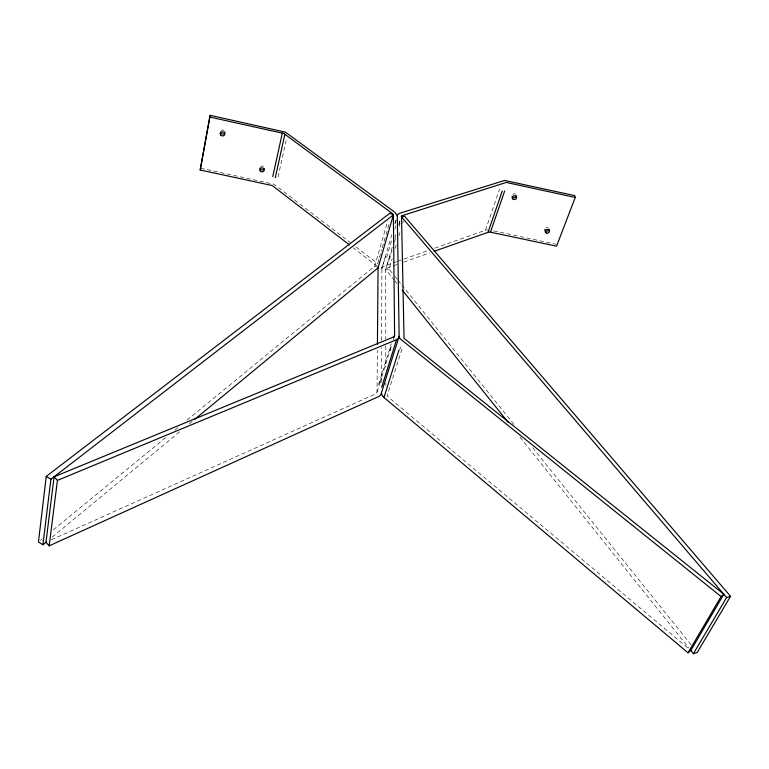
<?xml version="1.0" encoding="UTF-8"?>
<svg xmlns="http://www.w3.org/2000/svg" width="769" height="769" viewBox="0 0 769 769"><rect width="100%" height="100%" fill="white"/><g stroke="black" fill="none" stroke-linecap="round" stroke-linejoin="round"><path stroke-width="0.58" stroke-dasharray="3.85 2.88" d="M381.453 382.203L381.587 347.55M381.616 340.379L381.885 268.669L385.798 254.943M51.456 539.79L375.724 393.872L377.031 392.113L377.377 350.308M278.051 176.985L286.75 137.882M187.069 420.076L374.695 266.161L387.595 221.241M378.896 259.374L376.945 266.122L353.192 247.791M379.434 257.519L381.626 249.906M382.251 247.724L389.287 223.346M389.585 256.135L385.721 269.458L385.769 338.802M381.309 266.901L381.885 268.669L392.353 232.796M394.997 223.702L395.997 220.27M386.644 257.509L392.277 238.236M394.93 229.172L395.958 225.663M392.248 247.233L385.721 269.458L393.968 279.772M394.92 238.159L396.189 233.834M398.89 224.635L399.928 221.097M389.364 259.576L392.036 250.511M394.487 242.148L396.122 236.621M399.034 226.701L400.034 223.298M392.084 272.87L389.076 269.131L392.132 258.807M395.189 248.474L396.208 245.032M398.919 235.852L399.938 232.401M402.648 223.221L403.331 220.924M398.976 224.24L399.947 220.963M395.093 223.183L396.045 220.001M390.027 350.453L391.998 344.003M393.305 339.696L393.959 337.553M378.569 384.663L391.2 343.878M379.876 382.924L391.806 344.454M377.031 392.113L381.232 378.809M399.524 350.328L400.611 346.896M401.956 349.116L387.086 396.054L688.044 648.113M434.812 248.156L485.489 230.219L499.533 189.155M381.885 268.669L382.481 267.141L384.135 266.093L392.017 263.306M52.177 537.146L180.859 430.813M189.193 423.93L192.894 420.874M40.305 540.463L42.17 538.944M53.311 529.803L165.7 437.599M174.996 429.986L177.774 427.699M396.967 264.565L386.836 268.17L385.721 269.458L389.076 269.131M403.715 262.152L429.602 252.934M393.142 262.902L396.525 261.71M397.65 261.316L428.054 250.55M485.489 230.219L487.642 229.883M200.622 168.2L273.908 184.166L350.231 242.504M493.727 230.902L556.17 244.263M374.695 266.161L376.377 267.016M355.922 246.887L377.762 263.709M395.093 276.609L397.352 279.416M398.102 280.349L401.101 284.088M401.86 285.03L513.855 424.325M532.648 447.693L691.244 644.951M394.728 280.704L396.977 283.521M520.055 437.215L688.918 648.065M385.769 345.973L385.788 367.495M385.798 383.039L385.798 385.432M512.779 194.336A2.22 1.913 -11.7 0 1 515.538 194.249M545.702 227.97A2.192 1.846 -12.8 0 1 548.412 227.893M260.729 166.517A2.259 1.971 12.6 0 1 263.527 166.431M221.232 130.538A2.317 2.038 17.9 0 1 224.077 130.451M224.798 131.153A2.317 2.038 17.9 0 1 225.125 132.037"/><path stroke-width="1.15" d="M377.425 344.329L378.06 267.881L393.382 214.907L393.074 214.051L283.751 133.46L209.754 117.042L210.187 115.312L285.405 132.153L394.978 212.321L397.313 215.753L399.14 336.303L399.87 338.552L721.062 596.533L723.84 594.245L404.033 338.322L401.533 215.858L506.223 182.426L575.25 197.479L556.554 246.176L489.19 231.911L434.101 251.328M393.911 337.658L394.612 335.399L393.382 214.907L389.902 213.176L46.236 476.415L38.45 541.991L42.91 544.788L46.621 541.732M42.91 544.788L50.898 479.26L393.382 214.907M394.612 335.399L393.305 337.082L54.08 476.809L45.986 542.26L49.178 545.836L378.819 396.477L380.742 394.997L398.803 337.38M49.178 545.836L57.425 480.404L54.08 476.809M349.395 244.859L272.264 185.55L200.19 170.007L209.754 117.042M210.187 115.312L200.19 170.007M272.745 176.63L282.329 133.008M275.273 177.716L284.914 134.114M401.706 217.627L402.37 215.358M381.693 387.268L396.544 339.687L398.486 338.273L399.14 336.303M723.84 594.245L690.802 650.43L688.034 652.794L383.981 397.467L398.803 350.462M488.113 232.084L502.234 191M490.497 232.055L504.656 191.01M397.313 215.753L397.89 214.282L399.572 213.301L504.599 180.436L574.799 195.634L575.25 197.479M688.034 652.794L721.062 596.533M690.418 649.94L693.417 653.688L726.628 597.513L730.55 596.331L404.686 216.339L401.255 216.589L726.628 597.513M730.55 596.331L697.252 652.429L693.417 653.688M194.749 419.336L378.06 267.881L377.771 266.997M57.425 480.404L396.544 339.687M46.236 476.415L50.898 479.26M383.981 397.467L382.078 395.256L381.414 392.959M402.225 290.076L508.049 422.219M516.326 195.739A2.22 1.913 -11.7 0 1 512.096 196.701M549.162 229.316A2.192 1.846 -12.8 0 1 546.894 231.238A2.192 1.846 -12.8 0 1 544.817 229.45M264.392 168.834A2.259 1.971 12.6 0 1 260.057 168.094M225.009 132.941A2.317 2.038 17.9 0 1 220.568 132.181M513.259 199.344A2.23 1.913 -11.7 0 0 516.633 197.585A2.23 1.913 -11.7 0 0 513.365 196.008A2.23 1.913 -11.7 0 0 513.259 199.344M546.634 233.065A2.192 1.846 -12.7 0 0 549.499 230.796A2.192 1.846 -12.7 0 0 545.952 229.95A2.192 1.846 -12.7 0 0 546.634 233.065M260.258 171.006A2.269 1.98 12.5 0 0 264.103 170.641A2.269 1.98 12.5 0 0 261.623 167.853A2.269 1.98 12.5 0 0 260.258 171.006M220.549 134.883A2.326 2.038 17.8 0 0 224.519 134.902A2.326 2.038 17.8 0 0 222.289 131.797A2.326 2.038 17.8 0 0 220.549 134.883"/></g></svg>
